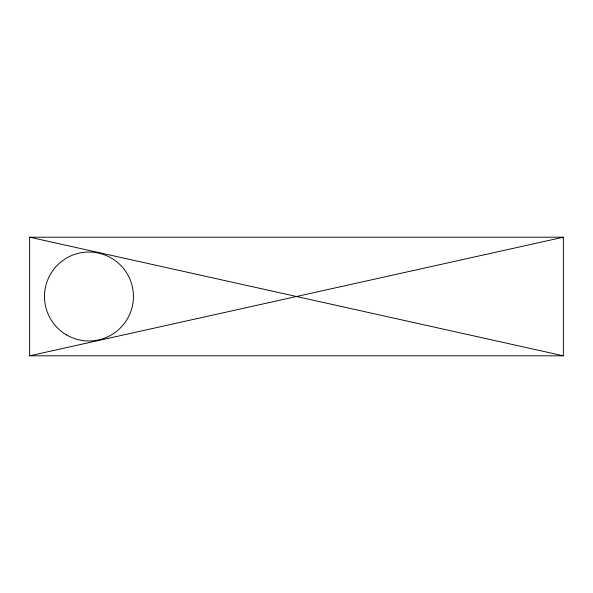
<?xml version="1.0" encoding="UTF-8"?>
<svg xmlns="http://www.w3.org/2000/svg" width="593" height="593" viewBox="0 0 593 593"><rect width="100%" height="100%" fill="white"/><g stroke="black" fill="none" stroke-linecap="round" stroke-linejoin="round"><path stroke-width="0.89" d="M29.65 355.8L563.35 237.2L563.35 355.8L29.65 355.8L29.65 237.2L563.35 237.2M29.65 237.2L563.35 355.8M66.712 335.015A44.475 44.475 0 0 0 133.425 296.5A44.475 44.475 0 0 0 66.712 257.985A44.475 44.475 0 0 0 66.712 335.015"/></g></svg>
